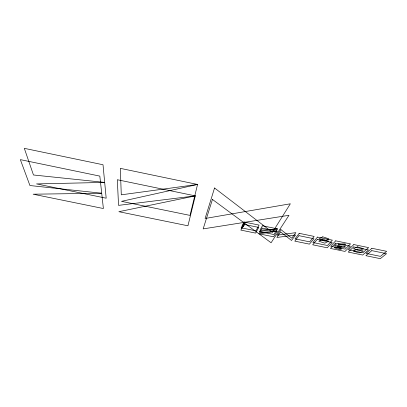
<?xml version="1.0" encoding="UTF-8"?>
<svg xmlns="http://www.w3.org/2000/svg" width="407" height="407" viewBox="0 0 407 407"><rect width="100%" height="100%" fill="white"/><g stroke="black" fill="none" stroke-linecap="round" stroke-linejoin="round"><path stroke-width="0.61" d="M197.553 184.452L190.003 215.4L121.515 201.348L197.553 184.452L120.324 168.356L121.281 194.821L197.553 184.452M195.294 195.889L187.937 225.793L118.859 211.696L195.294 195.889L117.313 179.731L118.554 205.372L195.294 195.889M214.545 187.993L205.087 218.493L290.344 203.79L272.456 232.316L214.545 187.993M212.449 199.445L203.154 228.897L288.975 215.303L271.093 242.765L212.449 199.445M243.951 221.978L241.911 226.236L244.892 222.171L241.158 227.808L255.917 230.835L259.081 225.086L243.951 221.978M243.595 224.303L241.555 228.525L244.536 224.496L240.802 230.087L255.591 233.114L258.75 227.416L243.595 224.303M262.434 225.778L259.88 230.281L277.508 228.876L273.896 234.518L259.188 231.507L277.508 228.876L262.434 225.778M262.108 228.103L259.559 232.57L277.213 231.207L273.601 236.803L258.867 233.786L277.213 231.207L262.108 228.103M280.85 229.563L277.157 235.19L295.864 232.651L291.809 238.192L280.85 229.563M280.56 231.893L276.867 237.469L295.604 234.981L291.549 240.476L280.56 231.893M299.196 233.333L295.06 238.858L309.661 241.85L314.158 236.411L299.196 233.333M298.942 235.668L294.8 241.142L309.432 244.139L313.929 238.746L298.942 235.668M317.47 237.093L312.897 242.516L327.447 245.497L332.382 240.161L317.47 237.093M317.251 239.428L312.673 244.8L327.248 247.787L332.188 242.496L317.251 239.428M335.683 240.837L330.667 246.159L345.167 249.13L350.534 243.89L335.683 240.837M335.495 243.177L330.479 248.448L345.004 251.419L350.376 246.23L335.495 243.177M353.831 244.571L348.382 249.786L362.825 252.747L368.625 247.614L353.831 244.571M353.678 246.912L348.219 252.081L362.693 255.041L368.503 249.954L353.678 246.912M371.906 248.285L366.025 253.403L380.418 256.354L386.65 251.317L371.906 248.285M371.789 250.631L365.898 255.698L380.321 258.654L386.558 253.663L371.789 250.631M322.802 236.838L319.027 238.899L325.071 240.858L328.897 238.828L322.802 236.838M322.593 239.184L318.813 241.224L324.867 243.177L328.698 241.168L322.593 239.184M335.744 244.77L334.386 245.457L340.288 247.359L341.661 246.688L335.744 244.77M335.561 247.08L334.203 247.756L340.115 249.659L341.488 248.992L335.561 247.08M357.524 246.82L353.434 248.743L359.274 250.641L363.41 248.743L357.524 246.82M357.377 249.15L353.286 251.053L359.137 252.945L363.278 251.068L357.377 249.15M104.685 182.412L36.538 183.913L106.181 198.204L103.012 164.749L24.318 148.346L33.471 174.99L104.685 182.412M101.709 193.239L33.135 194.2L103.388 208.537L99.827 176.109L20.35 159.636L29.93 185.536L101.709 193.239M345.05 243.93L338.039 243.966L338.553 244.933L345.543 244.907L345.05 243.93M344.882 246.266L337.856 246.286L338.375 247.247L345.375 247.232L344.882 246.266"/></g></svg>
